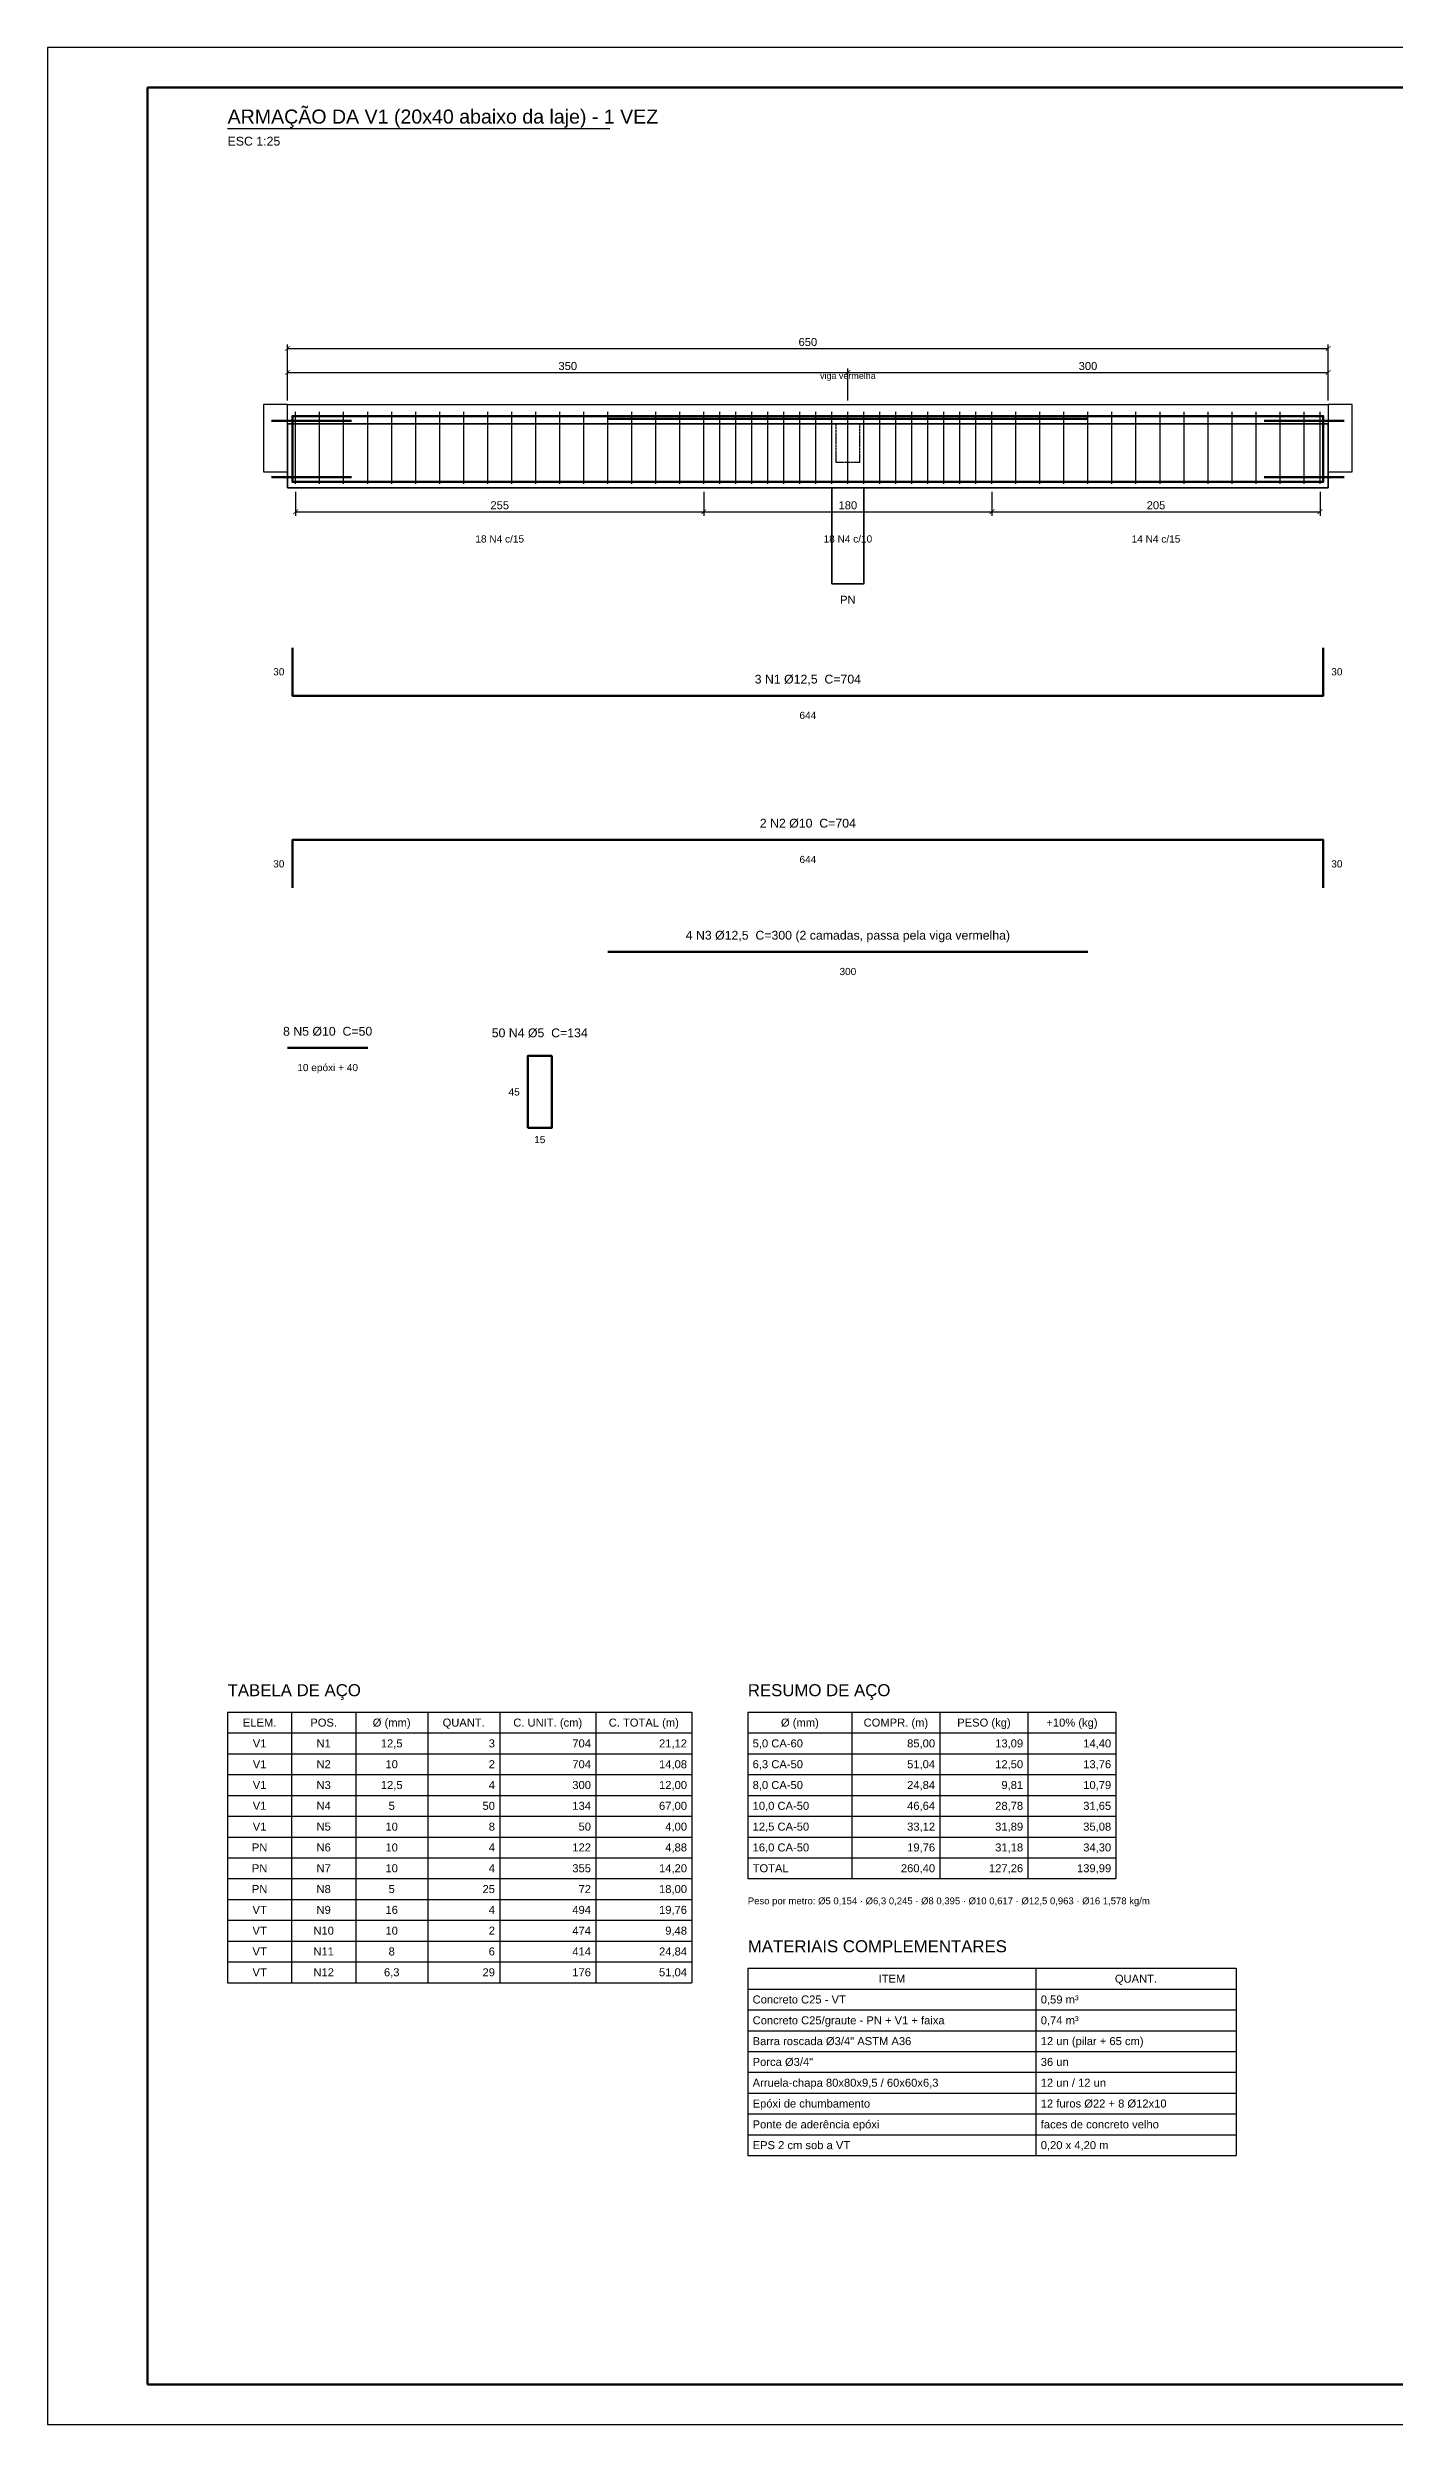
# Model space of a CAD drawing. Header units: millimetres. Extents: x 0 to 1741, y 0 to 594.
# Drawn here: x 900 to 1237, y 0 to 594 of the extents above; entities that cross this region are included whole.
import ezdxf
from ezdxf.enums import TextEntityAlignment as Align

# ---------------------------------------------------------------- set-up
doc = ezdxf.new("R2010")
doc.units = ezdxf.units.MM
doc.header["$LTSCALE"] = 0.5
doc.linetypes.add('DASHED', pattern=[1.524, 1.27, -0.254])
for name, color, linetype, lineweight in [('ARMADURA', 1, 'Continuous', 50), ('FORMA_NOVA', 3, 'Continuous', 35), ('MOLDURA', 7, 'Continuous', 70)]:
    doc.layers.add(name, color=color, linetype=linetype, lineweight=lineweight)
for name, color, linetype in [('CARIMBO', 7, 'Continuous'), ('COTA', 4, 'Continuous'), ('ESTRIBO', 6, 'Continuous'), ('EXIST_OCULTO', 8, 'DASHED'), ('EXISTENTE', 8, 'Continuous'), ('TEXTO', 7, 'Continuous'), ('TITULO', 7, 'Continuous')]:
    doc.layers.add(name, color=color, linetype=linetype)
doc.styles.add('EST', font='arial.ttf')
doc.dimstyles.new('EST', dxfattribs={"dimtxt": 2, "dimasz": 1.2, "dimexe": 1, "dimexo": 1, "dimgap": 0.6, "dimtad": 1, "dimdec": 0, "dimtxsty": 'EST', "dimblk": 'ARCHTICK', "dimcen": 2.5, "dimclrd": 4, "dimclre": 4, "dimclrt": 7, "dimazin": 3, "dimtfac": 1, "dimtmove": 0, "dimatfit": 3})

# ---------------------------------------------------------------- blocks, each defined once
blk = doc.blocks.new('_ARCHTICK')
at = {"color": 0, "linetype": 'BYBLOCK', "const_width": 0.15}
blk.add_lwpolyline([(-0.5, -0.5), (0.5, 0.5)], dxfattribs=at)

msp = doc.modelspace()

# ---------------------------------------------------------------- linework, layer by layer
at = {"layer": 'ARMADURA'}
for points in [[(956, 500.72), (976, 500.72)], [(961.2, 489.92), (961.2, 501.92), (1218.8, 501.92), (1218.8, 489.92)], [(1040, 501.2), (1160, 501.2)], [(1224, 500.72), (1204, 500.72)], [(961.2, 497.44), (961.2, 485.44), (1218.8, 485.44), (1218.8, 497.44)], [(956, 486.64), (976, 486.64)], [(1224, 486.64), (1204, 486.64)], [(961.2, 444), (961.2, 432), (1218.8, 432), (1218.8, 444)], [(961.2, 384), (961.2, 396), (1218.8, 396), (1218.8, 384)], [(1040, 368), (1160, 368)], [(960, 344), (980, 344)]]:
    msp.add_lwpolyline(points, dxfattribs=at)
msp.add_lwpolyline([(1020, 324), (1026, 324), (1026, 342), (1020, 342)], close=True, dxfattribs=at)
at = {"layer": 'CARIMBO'}
msp.add_lwpolyline([(900, 0), (1741, 0), (1741, 594), (900, 594)], close=True, dxfattribs=at)
at = {"layer": 'ESTRIBO'}
for points in [[(962, 485), (962, 503)], [(968, 485), (968, 503)], [(974, 485), (974, 503)], [(980, 485), (980, 503)], [(986, 485), (986, 503)], [(992, 485), (992, 503)], [(998, 485), (998, 503)], [(1004, 485), (1004, 503)], [(1010, 485), (1010, 503)], [(1016, 485), (1016, 503)], [(1022, 485), (1022, 503)], [(1028, 485), (1028, 503)], [(1034, 485), (1034, 503)], [(1040, 485), (1040, 503)], [(1046, 485), (1046, 503)], [(1052, 485), (1052, 503)], [(1058, 485), (1058, 503)], [(1064, 485), (1064, 503)], [(1068, 485), (1068, 503)], [(1072, 485), (1072, 503)], [(1076, 485), (1076, 503)], [(1080, 485), (1080, 503)], [(1084, 485), (1084, 503)], [(1088, 485), (1088, 503)], [(1092, 485), (1092, 503)], [(1096, 485), (1096, 503)], [(1100, 485), (1100, 503)], [(1104, 485), (1104, 503)], [(1108, 485), (1108, 503)], [(1112, 485), (1112, 503)], [(1116, 485), (1116, 503)], [(1120, 485), (1120, 503)], [(1124, 485), (1124, 503)], [(1128, 485), (1128, 503)], [(1132, 485), (1132, 503)], [(1136, 485), (1136, 503)], [(1142, 485), (1142, 503)], [(1148, 485), (1148, 503)], [(1154, 485), (1154, 503)], [(1160, 485), (1160, 503)], [(1166, 485), (1166, 503)], [(1172, 485), (1172, 503)], [(1178, 485), (1178, 503)], [(1184, 485), (1184, 503)], [(1190, 485), (1190, 503)], [(1196, 485), (1196, 503)], [(1202, 485), (1202, 503)], [(1208, 485), (1208, 503)], [(1214, 485), (1214, 503)], [(1218, 485), (1218, 503)]]:
    msp.add_lwpolyline(points, dxfattribs=at)
at = {"layer": 'EXIST_OCULTO'}
msp.add_lwpolyline([(1097, 490.4), (1103, 490.4), (1103, 500), (1097, 500)], close=True, dxfattribs=at)
at = {"layer": 'EXISTENTE'}
for points in [[(954, 488), (960, 488), (960, 504.8), (954, 504.8)], [(1220, 488), (1226, 488), (1226, 504.8), (1220, 504.8)]]:
    msp.add_lwpolyline(points, close=True, dxfattribs=at)
msp.add_lwpolyline([(960, 504.8), (1220, 504.8)], dxfattribs=at)
at = {"layer": 'FORMA_NOVA'}
for points in [[(960, 484), (1220, 484), (1220, 500), (960, 500)], [(1096, 460), (1104, 460), (1104, 484), (1096, 484)]]:
    msp.add_lwpolyline(points, close=True, dxfattribs=at)
at = {"layer": 'MOLDURA'}
msp.add_lwpolyline([(925, 10), (1731, 10), (1731, 584), (925, 584)], close=True, dxfattribs=at)
at = {"layer": 'TEXTO'}
for p, q in [((945, 178), (1061, 178)), ((945, 178), (945, 110.4)), ((945, 172.8), (1061, 172.8)), ((961, 178), (961, 110.4)), ((977, 178), (977, 110.4)), ((995, 178), (995, 110.4)), ((1013, 178), (1013, 110.4)), ((1037, 178), (1037, 110.4)), ((1061, 178), (1061, 110.4)), ((1075, 178), (1167, 178)), ((1075, 178), (1075, 136.4)), ((1075, 172.8), (1167, 172.8)), ((1101, 178), (1101, 136.4)), ((1123, 178), (1123, 136.4)), ((1145, 178), (1145, 136.4)), ((1167, 178), (1167, 136.4)), ((945, 167.6), (1061, 167.6)), ((1075, 167.6), (1167, 167.6)), ((945, 162.4), (1061, 162.4)), ((1075, 162.4), (1167, 162.4)), ((945, 157.2), (1061, 157.2)), ((1075, 157.2), (1167, 157.2)), ((945, 152), (1061, 152)), ((1075, 152), (1167, 152)), ((945, 146.8), (1061, 146.8)), ((1075, 146.8), (1167, 146.8)), ((945, 141.6), (1061, 141.6)), ((1075, 141.6), (1167, 141.6)), ((945, 136.4), (1061, 136.4)), ((945, 131.2), (1061, 131.2)), ((1075, 136.4), (1167, 136.4)), ((945, 126), (1061, 126)), ((945, 120.8), (1061, 120.8)), ((945, 115.6), (1061, 115.6)), ((1075, 114), (1197, 114)), ((1075, 114), (1075, 67.2)), ((1147, 114), (1147, 67.2)), ((1197, 114), (1197, 67.2)), ((945, 110.4), (1061, 110.4)), ((1075, 108.8), (1197, 108.8)), ((1075, 103.6), (1197, 103.6)), ((1075, 98.4), (1197, 98.4)), ((1075, 93.2), (1197, 93.2)), ((1075, 88), (1197, 88)), ((1075, 82.8), (1197, 82.8)), ((1075, 77.6), (1197, 77.6)), ((1075, 72.4), (1197, 72.4)), ((1075, 67.2), (1197, 67.2))]:
    msp.add_line(p, q, dxfattribs=at)
at = {"layer": 'TITULO'}
msp.add_line((945, 573.8), (1040.48, 573.8), dxfattribs=at)

# ---------------------------------------------------------------- texts
at = {"layer": 'TEXTO', "style": 'EST'}
for s, height, p in [('ESC 1:25', 2.2, (945, 569.5)), ('Peso por metro: Ø5 0,154 · Ø6,3 0,245 · Ø8 0,395 · Ø10 0,617 · Ø12,5 0,963 · Ø16 1,578 kg/m', 1.7, (1075, 130))]:
    msp.add_text(s, height=height, dxfattribs=at).set_placement(p)
for s, height, p in [('viga vermelha', 1.6, (1100, 512)), ('18 N4 c/15', 1.8, (1013, 471.2)), ('18 N4 c/10', 1.8, (1100, 471.2)), ('14 N4 c/15', 1.8, (1177, 471.2)), ('PN', 2, (1100, 456)), ('ELEM.', 2, (953, 175.4)), ('POS.', 2, (969, 175.4)), ('Ø (mm)', 2, (986, 175.4)), ('QUANT.', 2, (1004, 175.4)), ('C. UNIT. (cm)', 2, (1025, 175.4)), ('C. TOTAL (m)', 2, (1049, 175.4)), ('Ø (mm)', 2, (1088, 175.4)), ('COMPR. (m)', 2, (1112, 175.4)), ('PESO (kg)', 2, (1134, 175.4)), ('+10% (kg)', 2, (1156, 175.4)), ('V1', 2, (953, 170.2)), ('N1', 2, (969, 170.2)), ('12,5', 2, (986, 170.2)), ('V1', 2, (953, 165)), ('V1', 2, (953, 159.8)), ('N2', 2, (969, 165)), ('N3', 2, (969, 159.8)), ('12,5', 2, (986, 159.8)), ('10', 2, (986, 165)), ('V1', 2, (953, 154.6)), ('N4', 2, (969, 154.6)), ('5', 2, (986, 154.6)), ('V1', 2, (953, 149.4)), ('N5', 2, (969, 149.4)), ('10', 2, (986, 149.4)), ('PN', 2, (953, 144.2)), ('N6', 2, (969, 144.2)), ('10', 2, (986, 144.2)), ('PN', 2, (953, 139)), ('N7', 2, (969, 139)), ('10', 2, (986, 139)), ('PN', 2, (953, 133.8)), ('N8', 2, (969, 133.8)), ('5', 2, (986, 133.8)), ('VT', 2, (953, 128.6)), ('N9', 2, (969, 128.6)), ('16', 2, (986, 128.6)), ('VT', 2, (953, 123.4)), ('VT', 2, (953, 118.2)), ('N10', 2, (969, 123.4)), ('N11', 2, (969, 118.2)), ('10', 2, (986, 123.4)), ('8', 2, (986, 118.2)), ('VT', 2, (953, 113)), ('N12', 2, (969, 113)), ('6,3', 2, (986, 113)), ('ITEM', 2, (1111, 111.4)), ('QUANT.', 2, (1172, 111.4))]:
    msp.add_text(s, height=height, dxfattribs=at).set_placement(p, align=Align.MIDDLE_CENTER)
for s, height, p in [('30', 1.8, (959.2, 438)), ('30', 1.8, (959.2, 390)), ('45', 1.8, (1018, 333)), ('3', 2, (1011.8, 170.2)), ('704', 2, (1035.8, 170.2)), ('21,12', 2, (1059.8, 170.2)), ('85,00', 2, (1121.8, 170.2)), ('13,09', 2, (1143.8, 170.2)), ('14,40', 2, (1165.8, 170.2)), ('4', 2, (1011.8, 159.8)), ('2', 2, (1011.8, 165)), ('300', 2, (1035.8, 159.8)), ('704', 2, (1035.8, 165)), ('14,08', 2, (1059.8, 165)), ('12,00', 2, (1059.8, 159.8)), ('51,04', 2, (1121.8, 165)), ('24,84', 2, (1121.8, 159.8)), ('12,50', 2, (1143.8, 165)), ('9,81', 2, (1143.8, 159.8)), ('13,76', 2, (1165.8, 165)), ('10,79', 2, (1165.8, 159.8)), ('50', 2, (1011.8, 154.6)), ('134', 2, (1035.8, 154.6)), ('67,00', 2, (1059.8, 154.6)), ('46,64', 2, (1121.8, 154.6)), ('28,78', 2, (1143.8, 154.6)), ('31,65', 2, (1165.8, 154.6)), ('8', 2, (1011.8, 149.4)), ('50', 2, (1035.8, 149.4)), ('4,00', 2, (1059.8, 149.4)), ('33,12', 2, (1121.8, 149.4)), ('31,89', 2, (1143.8, 149.4)), ('35,08', 2, (1165.8, 149.4)), ('4', 2, (1011.8, 144.2)), ('122', 2, (1035.8, 144.2)), ('4,88', 2, (1059.8, 144.2)), ('19,76', 2, (1121.8, 144.2)), ('31,18', 2, (1143.8, 144.2)), ('34,30', 2, (1165.8, 144.2)), ('4', 2, (1011.8, 139)), ('355', 2, (1035.8, 139)), ('14,20', 2, (1059.8, 139)), ('260,40', 2, (1121.8, 139)), ('127,26', 2, (1143.8, 139)), ('139,99', 2, (1165.8, 139)), ('25', 2, (1011.8, 133.8)), ('72', 2, (1035.8, 133.8)), ('18,00', 2, (1059.8, 133.8)), ('4', 2, (1011.8, 128.6)), ('494', 2, (1035.8, 128.6)), ('19,76', 2, (1059.8, 128.6)), ('2', 2, (1011.8, 123.4)), ('6', 2, (1011.8, 118.2)), ('474', 2, (1035.8, 123.4)), ('414', 2, (1035.8, 118.2)), ('24,84', 2, (1059.8, 118.2)), ('9,48', 2, (1059.8, 123.4)), ('29', 2, (1011.8, 113)), ('176', 2, (1035.8, 113)), ('51,04', 2, (1059.8, 113))]:
    msp.add_text(s, height=height, dxfattribs=at).set_placement(p, align=Align.MIDDLE_RIGHT)
for s, p in [('3 N1 Ø12,5  C=704', (1090, 434.4)), ('2 N2 Ø10  C=704', (1090, 398.4)), ('4 N3 Ø12,5  C=300 (2 camadas, passa pela viga vermelha)', (1100, 370.4)), ('8 N5 Ø10  C=50', (970, 346.4)), ('50 N4 Ø5  C=134', (1023, 346))]:
    msp.add_text(s, height=2.2, dxfattribs=at).set_placement(p, align=Align.BOTTOM_CENTER)
for s, height, p in [('30', 1.8, (1220.8, 438)), ('30', 1.8, (1220.8, 390)), ('5,0 CA-60', 2, (1076.2, 170.2)), ('8,0 CA-50', 2, (1076.2, 159.8)), ('6,3 CA-50', 2, (1076.2, 165)), ('10,0 CA-50', 2, (1076.2, 154.6)), ('12,5 CA-50', 2, (1076.2, 149.4)), ('16,0 CA-50', 2, (1076.2, 144.2)), ('TOTAL', 2, (1076.2, 139)), ('Concreto C25 - VT', 2, (1076.2, 106.2)), ('0,59 m³', 2, (1148.2, 106.2)), ('Concreto C25/graute - PN + V1 + faixa', 2, (1076.2, 101)), ('0,74 m³', 2, (1148.2, 101)), ('Barra roscada Ø3/4" ASTM A36', 2, (1076.2, 95.8)), ('12 un (pilar + 65 cm)', 2, (1148.2, 95.8)), ('Porca Ø3/4"', 2, (1076.2, 90.6)), ('36 un', 2, (1148.2, 90.6)), ('Arruela-chapa 80x80x9,5 / 60x60x6,3', 2, (1076.2, 85.4)), ('12 un / 12 un', 2, (1148.2, 85.4)), ('Epóxi de chumbamento', 2, (1076.2, 80.2)), ('12 furos Ø22 + 8 Ø12x10', 2, (1148.2, 80.2)), ('Ponte de aderência epóxi', 2, (1076.2, 75)), ('faces de concreto velho', 2, (1148.2, 75)), ('EPS 2 cm sob a VT', 2, (1076.2, 69.8)), ('0,20 x 4,20 m', 2, (1148.2, 69.8))]:
    msp.add_text(s, height=height, dxfattribs=at).set_placement(p, align=Align.MIDDLE_LEFT)
for s, p in [('644', (1090, 428)), ('644', (1090, 392)), ('300', (1100, 364)), ('10 epóxi + 40', (970, 340)), ('15', (1023, 322))]:
    msp.add_text(s, height=1.8, dxfattribs=at).set_placement(p, align=Align.TOP_CENTER)
at = {"layer": 'TITULO', "style": 'EST'}
for s, height, p in [('ARMAÇÃO DA V1 (20x40 abaixo da laje) - 1 VEZ', 3.5, (945, 575)), ('TABELA DE AÇO', 3, (945, 182)), ('RESUMO DE AÇO', 3, (1075, 182)), ('MATERIAIS COMPLEMENTARES', 3, (1075, 118))]:
    msp.add_text(s, height=height, dxfattribs=at).set_placement(p)

# ---------------------------------------------------------------- dimensions: what is measured, and where the dimension line sits
at = {"layer": 'COTA'}
for base, p1, p2 in [((960, 518.8), (960, 504.8), (1220, 504.8)), ((960, 512.8), (960, 504.8), (1100, 504.8)), ((1100, 512.8), (1100, 504.8), (1220, 504.8)), ((962, 478), (962, 484), (1064, 484)), ((1064, 478), (1064, 484), (1136, 484)), ((1136, 478), (1136, 484), (1218, 484))]:
    msp.add_linear_dim(base=base, p1=p1, p2=p2, dimstyle='EST', override={"dimlfac": 2.5}, dxfattribs=at).render()

doc.saveas('drawing.dxf')
